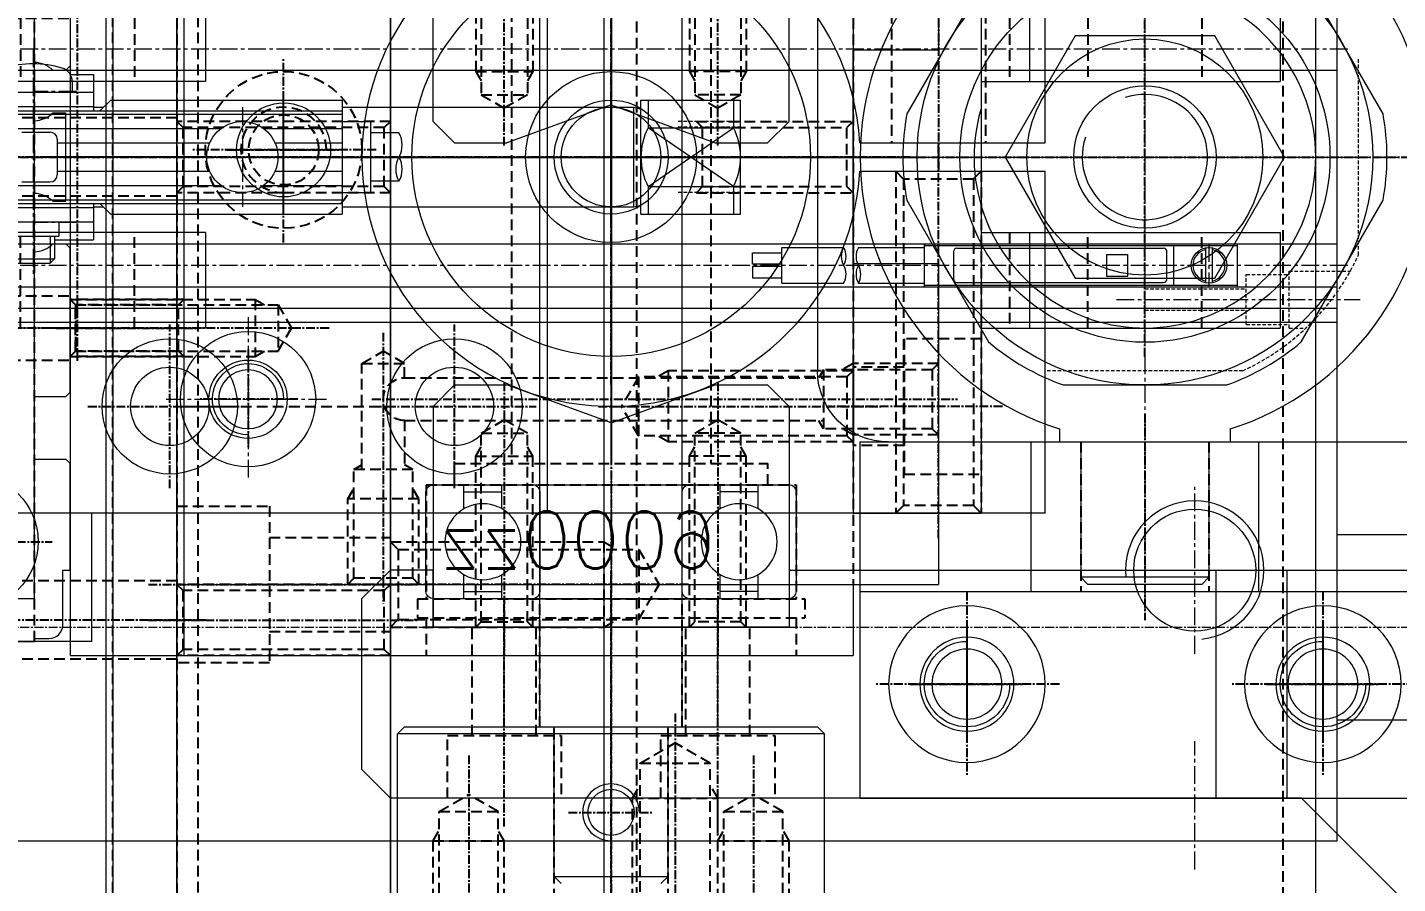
# Model space of a CAD drawing. Header units: millimetres. Extents: x -32759 to 129432, y 390 to 54305.
# Drawn here: x 11886.9 to 11983.1, y 24725.9 to 24786 of the extents above; entities that cross this region are included whole.
import ezdxf

# ---------------------------------------------------------------- set-up
doc = ezdxf.new("R2010")
doc.units = ezdxf.units.MM
doc.linetypes.add('CENTER', pattern=[2, 1.25, -0.25, 0.25, -0.25])
doc.linetypes.add('HIDDEN', pattern=[0.375, 0.25, -0.125])
doc.layers.add('_BODY', color=7, linetype='Continuous', lineweight=13)
doc.layers.add('CL', color=1, linetype='CENTER')
doc.layers.add('HL', color=2, linetype='HIDDEN')
doc.styles.get("Standard").update_dxf_attribs({"font": 'arial.ttf'})
doc.styles.add('한글', font='romans.shx', dxfattribs={"height": 4, "bigfont": 'whgtxt.shx'})
doc.dimstyles.new('AM_ISO$0', dxfattribs={"dimtxt": 3.5, "dimasz": 3.5, "dimexe": 1, "dimexo": 1, "dimgap": 1.5, "dimtad": 1, "dimdsep": 46, "dimtxsty": 'Standard', "dimcen": 0, "dimclrd": 256, "dimclre": 256, "dimclrt": 2, "dimadec": 0, "dimazin": 2, "dimtp": 0.1, "dimtm": 0.1, "dimtfac": 0.71, "dimtdec": 3, "dimtmove": 0, "dimatfit": 3, "dimfxl": 1, "dimlwd": -1, "dimlwe": -1, "dimarcsym": 1})

# ---------------------------------------------------------------- blocks, each defined once
blk = doc.blocks.new('473232')
at = {"ltscale": 0.5}
for p, q in [((206922.869, 18218.89), (206542.869, 18218.89)), ((206542.869, 18168.89), (206922.869, 18168.89))]:
    blk.add_line(p, q, dxfattribs=at)
at = {"layer": 'HL', "ltscale": 3}
for p, q in [((206542.869, 18216.59), (206922.869, 18216.59)), ((206542.869, 18171.19), (206922.869, 18171.19))]:
    blk.add_line(p, q, dxfattribs=at)
blk = doc.blocks.new('564wt')
at = {"layer": 'HL', "ltscale": 3}
for p, q in [((202139.172, 17166.356), (202499.172, 17166.356)), ((202139.172, 17160.356), (202499.172, 17160.356))]:
    blk.add_line(p, q, dxfattribs=at)
blk = doc.blocks.new('65UWRT56')
at = {"ltscale": 0.5}
blk.add_line((202499.172, 17587.608), (202139.172, 17587.608), dxfattribs=at)
blk = doc.blocks.new('7ETE54')
at = {"xscale": -1, "rotation": 180}
blk.add_blockref('564wt', (0, 35287.123), dxfattribs=at)
blk.add_blockref('65UWRT56', (0, 539.159))
blk = doc.blocks.new('56E4T3')
for name, p in [('7ETE54', (-3549.445, 1516.421)), ('473232', (-7923.142, 1389.797))]:
    blk.add_blockref(name, p)
blk = doc.blocks.new('y8itwt')
at = {"color": 1, "ltscale": 0.5}
blk.add_circle((240471.292, 30586.833), 14, dxfattribs=at)
at = {"layer": 'CL', "ltscale": 0.5}
for p, q in [((240471.292, 30602.809), (240471.292, 30570.858)), ((240455.317, 30586.833), (240487.268, 30586.833))]:
    blk.add_line(p, q, dxfattribs=at)
blk = doc.blocks.new('67iwrw')
at = {"color": 1, "ltscale": 0.5}
blk.add_circle((240418.069, 30534.504), 3.5, dxfattribs=at)
at = {"layer": 'CL', "ltscale": 0.5}
for p, q in [((240418.069, 30539.007), (240418.069, 30530.002)), ((240413.566, 30534.504), (240422.572, 30534.504))]:
    blk.add_line(p, q, dxfattribs=at)
blk = doc.blocks.new('e4ter')
at = {"layer": 'CL', "ltscale": 0.5}
blk.add_line((231586.488, 52130.682), (231602.488, 52130.682), dxfattribs=at)
at = {"layer": 'HL', "ltscale": 3}
for p, q in [((231588.488, 52134.682), (231592.888, 52134.682)), ((231592.888, 52134.682), (231592.888, 52126.682)), ((231592.888, 52132.932), (231600.488, 52132.932)), ((231592.888, 52128.432), (231600.488, 52128.432)), ((231592.888, 52126.682), (231588.488, 52126.682))]:
    blk.add_line(p, q, dxfattribs=at)
blk = doc.blocks.new('6e54')
at = {"ltscale": 0.5}
for p, q in [((235176.909, 50206.725), (235178.909, 50208.725)), ((235178.909, 50208.725), (235190.909, 50208.725)), ((235190.909, 50208.725), (235192.909, 50206.725)), ((235176.909, 50142.725), (235176.909, 50206.725)), ((235192.909, 50203.725), (235192.909, 50206.725)), ((235188.909, 50178.725), (235188.909, 50203.725)), ((235188.909, 50203.725), (235192.909, 50203.725)), ((235192.909, 50178.725), (235188.909, 50178.725)), ((235192.909, 50178.725), (235192.909, 50124.725)), ((235176.909, 50148.725), (235192.909, 50148.725)), ((235176.909, 50143.725), (235192.909, 50143.725)), ((235162.909, 50128.725), (235176.909, 50142.725))]:
    blk.add_line(p, q, dxfattribs=at)
for p in [(3588.421, -1931.956), (3588.421, -1946.956)]:
    blk.add_blockref('e4ter', p)
blk = doc.blocks.new('rtert')
at = {"layer": 'CL', "ltscale": 0.5}
blk.add_line((308634.073, 27466.306), (308614.873, 27466.306), dxfattribs=at)
at = {"layer": 'HL', "ltscale": 3}
for p, q in [((308616.873, 27468.306), (308617.252, 27467.927)), ((308616.873, 27468.306), (308628.873, 27468.306)), ((308617.252, 27467.927), (308617.252, 27464.685)), ((308617.252, 27467.927), (308630.494, 27467.927)), ((308628.873, 27468.306), (308628.873, 27464.306)), ((308628.873, 27468.306), (308629.529, 27467.927)), ((308630.494, 27467.927), (308630.494, 27464.685)), ((308630.494, 27467.927), (308631.43, 27466.306)), ((308630.494, 27464.685), (308631.43, 27466.306)), ((308616.873, 27464.306), (308617.252, 27464.685)), ((308616.873, 27464.306), (308628.873, 27464.306)), ((308617.252, 27464.685), (308630.494, 27464.685)), ((308628.873, 27464.306), (308629.529, 27464.685))]:
    blk.add_line(p, q, dxfattribs=at)
blk = doc.blocks.new('56eyeryry')
at = {"ltscale": 0.5}
for p, q in [((235056.74, 50704.631), (235056.74, 50679.631)), ((235072.24, 50704.631), (235056.74, 50704.631)), ((235073.74, 50703.131), (235072.24, 50704.631)), ((235073.74, 50703.131), (235073.74, 50699.448)), ((235071.077, 50692.131), (235073.74, 50699.448)), ((235071.077, 50692.131), (235073.74, 50684.814)), ((235073.74, 50684.814), (235073.74, 50681.131)), ((235072.24, 50679.631), (235073.74, 50681.131)), ((235072.24, 50679.631), (235056.74, 50679.631))]:
    blk.add_line(p, q, dxfattribs=at)
blk.add_blockref('rtert', (-73560.133, 23233.325))
at = {"xscale": -1, "rotation": 180}
blk.add_blockref('rtert', (-73560.133, 78150.937), dxfattribs=at)
blk = doc.blocks.new('67irtey')
for name, p in [('6e54', (-3304.657, 2726.093)), ('y8itwt', (-8554.04, 22330.486)), ('56eyeryry', (-3172.488, 2225.188)), ('67iwrw', (-8500.817, 22382.814))]:
    blk.add_blockref(name, p)
at = {"xscale": -1}
blk.add_blockref('56eyeryry', (466991.992, 2225.188), dxfattribs=at)
blk = doc.blocks.new('68w3rwt')
at = {"color": 1}
blk.add_blockref('67irtey', (-16161.778, 1883.768), dxfattribs=at)
blk = doc.blocks.new('*D661')
at = {"linetype": 'ByBlock', "ltscale": 0.5, "transparency": 16777216}
for p, q in [((208748.427, 29761.861), (208748.427, 29762.943)), ((208843.427, 29761.861), (208843.427, 29762.943)), ((208751.927, 29761.943), (208839.927, 29761.943))]:
    blk.add_line(p, q, dxfattribs=at)
at = {"ltscale": 0.5, "transparency": 16777216}
for points in [[(208751.927, 29762.527), (208751.927, 29761.36), (208748.427, 29761.943)], [(208839.927, 29762.527), (208839.927, 29761.36), (208843.427, 29761.943)]]:
    blk.add_solid(points, dxfattribs=at)
at = {"layer": 'Defpoints', "color": 0, "ltscale": 0.5, "transparency": 16777216}
for p in [(208843.427, 29761.943), (208748.427, 29760.861), (208843.427, 29760.861)]:
    blk.add_point(p, dxfattribs=at)
at = {"color": 2, "ltscale": 0.5, "transparency": 16777216, "insert": (208795.927, 29765.193), "char_height": 3.5, "attachment_point": 5, "bg_fill": 3, "box_fill_scale": 1.1, "bg_fill_color": 256, "bg_fill_true_color": 13158600, "bg_fill_transparency": 6077}
blk.add_mtext('95', dxfattribs=at)
blk = doc.blocks.new('tywerert')
for p, q in [((237916.167, 36653.444), (237916.167, 36749.444)), ((237778.667, 36707.544), (237916.167, 36707.544)), ((237778.667, 36695.344), (237916.167, 36695.344)), ((237877.167, 36692.594), (237877.167, 36695.094)), ((237778.667, 36692.344), (237916.167, 36692.344)), ((237778.667, 36690.844), (237916.167, 36690.844)), ((237778.667, 36689.844), (237916.167, 36689.844)), ((237778.667, 36653.444), (237916.167, 36653.444))]:
    blk.add_line(p, q)
at = {"color": 2, "linetype": 'CENTER'}
for p, q in [((237777.667, 36709.044), (237917.167, 36709.044)), ((237761.667, 36701.444), (237917.167, 36701.444)), ((237907.167, 36695.344), (237907.167, 36692.344)), ((237777.667, 36693.844), (237917.167, 36693.844)), ((237839.667, 36690.194), (237839.667, 36678.694)), ((237833.917, 36684.444), (237845.417, 36684.444)), ((237906.167, 36666.583), (237906.167, 36678.306)), ((237900.305, 36672.444), (237912.028, 36672.444)), ((237906.167, 36651.444), (237906.167, 36660.444))]:
    blk.add_line(p, q, dxfattribs=at)
at = {"linetype": 'Continuous'}
for p, q in [((237887.167, 36695.344), (237887.167, 36692.344)), ((237909.167, 36692.344), (237909.167, 36695.344)), ((237875.098, 36694.724), (237877.167, 36694.724)), ((237875.098, 36693.924), (237875.098, 36694.724)), ((237877.167, 36695.094), (237881.505, 36695.094)), ((237882.544, 36695.094), (237887.167, 36695.094)), ((237887.167, 36695.244), (237909.167, 36695.244)), ((237889.217, 36694.794), (237889.217, 36692.894)), ((237889.467, 36695.044), (237903.967, 36695.044)), ((237899.967, 36694.594), (237901.467, 36694.594)), ((237899.967, 36694.594), (237899.967, 36693.094)), ((237901.467, 36693.094), (237901.467, 36694.594)), ((237904.217, 36692.894), (237904.217, 36694.794)), ((237904.667, 36695.244), (237904.667, 36692.444)), ((237906.917, 36695.069), (237906.917, 36692.62)), ((237907.417, 36692.62), (237907.417, 36695.069)), ((237877.167, 36693.924), (237875.098, 36693.924)), ((237877.167, 36693.764), (237875.098, 36693.764)), ((237875.098, 36693.764), (237875.098, 36692.964)), ((237875.098, 36692.964), (237877.167, 36692.964)), ((237877.167, 36692.594), (237881.505, 36692.594)), ((237882.544, 36692.594), (237887.167, 36692.594)), ((237887.167, 36692.444), (237909.167, 36692.444)), ((237889.467, 36692.644), (237903.967, 36692.644)), ((237899.967, 36693.094), (237901.467, 36693.094))]:
    blk.add_line(p, q, dxfattribs=at)
at = {"ltscale": 0.5}
for p, q in [((237916.167, 36674.944), (237962.667, 36674.944)), ((237916.167, 36661.944), (237962.667, 36661.944))]:
    blk.add_line(p, q, dxfattribs=at)
at = {"color": 2, "linetype": 'CENTER', "ltscale": 0.5}
blk.add_line((237761.667, 36668.444), (237963.667, 36668.444), dxfattribs=at)
for centre, radius in [((237907.167, 36693.844), 1.25), ((237839.667, 36684.444), 4.75), ((237839.667, 36684.444), 2.75), ((237906.167, 36672.444), 4.283)]:
    blk.add_circle(centre, radius)
at = {"color": 2}
for centre, radius, start, end in [((237882.588, 36694.469), 1.25, 150, 210), ((237880.423, 36694.469), 1.25, 330, 30), ((237883.626, 36694.469), 1.25, 150, 210), ((237880.423, 36693.219), 1.25, 330, 30), ((237883.626, 36693.219), 1.25, 150, 210), ((237881.461, 36693.219), 1.25, 330, 30), ((237906.167, 36672.444), 4.861, 275.973, 185.973)]:
    blk.add_arc(centre, radius, start, end, dxfattribs=at)
at = {"linetype": 'Continuous'}
for centre, start, end in [((237889.467, 36694.794), 90, 180), ((237903.967, 36694.794), 0, 90), ((237889.467, 36692.894), 180, 270), ((237903.967, 36692.894), 270, 0)]:
    blk.add_arc(centre, 0.25, start, end, dxfattribs=at)
for start, end in [(102.83964, 257.16036), (282.83959, 77.16041)]:
    blk.add_arc((237907.167, 36693.844), 1.125, start, end)
blk = doc.blocks.new('fgture')
at = {"color": 2, "linetype": 'CENTER'}
for p, q in [((240849.032, 36516.43), (240849.032, 36532.43)), ((240834.332, 36520.48), (240834.332, 36527.48))]:
    blk.add_line(p, q, dxfattribs=at)
for p, q in [((240847.832, 36531.43), (240847.532, 36531.13)), ((240850.532, 36531.13), (240847.532, 36531.13)), ((240850.232, 36531.43), (240847.832, 36531.43)), ((240844.782, 36527.23), (240844.782, 36529.78)), ((240847.532, 36529.78), (240844.782, 36529.78)), ((240850.832, 36529.53), (240847.232, 36529.53)), ((240806.332, 36527.98), (240799.332, 36527.98)), ((240799.332, 36527.98), (240799.332, 36519.98)), ((240799.832, 36526.042), (240799.832, 36527.98)), ((240805.832, 36526.042), (240805.832, 36527.98)), ((240806.332, 36527.98), (240806.332, 36519.98)), ((240843.582, 36527.98), (240827.332, 36527.98)), ((240827.332, 36519.98), (240827.332, 36527.98)), ((240843.582, 36527.98), (240844.332, 36527.23)), ((240853.282, 36528.53), (240844.782, 36528.53)), ((240806.832, 36527.48), (240806.332, 36527.346)), ((240806.832, 36527.48), (240806.832, 36520.48)), ((240853.332, 36527.23), (240827.332, 36527.23)), ((240853.332, 36526.98), (240827.332, 36526.98)), ((240844.782, 36527.48), (240844.082, 36527.48)), ((240853.282, 36527.53), (240844.782, 36527.53)), ((240805.832, 36526.042), (240799.832, 36526.042)), ((240832.832, 36525.98), (240827.332, 36525.98)), ((240853.332, 36525.98), (240835.832, 36525.98)), ((240832.041, 36524.98), (240827.332, 36524.98)), ((240847.332, 36524.98), (240836.623, 36524.98)), ((240847.332, 36522.73), (240847.332, 36525.23)), ((240849.832, 36525.73), (240847.832, 36525.73)), ((240832.041, 36522.98), (240827.332, 36522.98)), ((240847.332, 36522.98), (240836.623, 36522.98)), ((240849.832, 36522.23), (240847.832, 36522.23)), ((240805.832, 36521.919), (240799.832, 36521.919)), ((240799.832, 36519.98), (240799.832, 36521.919)), ((240805.832, 36519.98), (240805.832, 36521.919)), ((240832.832, 36521.98), (240827.332, 36521.98)), ((240853.332, 36521.98), (240835.832, 36521.98)), ((240806.832, 36520.48), (240806.332, 36520.614)), ((240853.332, 36520.98), (240827.332, 36520.98)), ((240853.332, 36520.73), (240827.332, 36520.73)), ((240844.332, 36520.73), (240843.582, 36519.98)), ((240844.782, 36520.48), (240844.082, 36520.48)), ((240844.782, 36518.18), (240844.782, 36520.73)), ((240853.282, 36520.43), (240844.782, 36520.43)), ((240806.332, 36519.98), (240799.332, 36519.98)), ((240843.582, 36519.98), (240827.332, 36519.98)), ((240853.282, 36519.43), (240844.782, 36519.43)), ((240846.282, 36518.691), (240846.282, 36519.43)), ((240846.422, 36518.18), (240844.782, 36518.18))]:
    blk.add_line(p, q)
at = {"linetype": 'Continuous'}
for p, q in [((240847.532, 36529.53), (240847.532, 36531.13)), ((240847.232, 36528.53), (240847.232, 36529.53)), ((240827.332, 36526.48), (240825.332, 36526.48)), ((240825.332, 36521.48), (240825.332, 36526.48)), ((240823.332, 36525.68), (240825.332, 36525.68)), ((240823.332, 36522.28), (240825.332, 36522.28)), ((240827.332, 36521.48), (240825.332, 36521.48))]:
    blk.add_line(p, q, dxfattribs=at)
at = {"color": 2, "linetype": 'Continuous'}
blk.add_line((240847.832, 36529.53), (240847.832, 36531.43), dxfattribs=at)
at = {"ltscale": 0.5}
for p, q in [((240827.332, 36527.48), (240806.832, 36527.48)), ((240827.332, 36520.48), (240806.832, 36520.48))]:
    blk.add_line(p, q, dxfattribs=at)
at = {"color": 3, "linetype": 'HIDDEN'}
for p, q in [((240799.332, 36526.48), (240803.803, 36526.48)), ((240799.332, 36526.08), (240803.803, 36526.08)), ((240799.332, 36521.88), (240803.803, 36521.88)), ((240799.332, 36521.48), (240803.803, 36521.48))]:
    blk.add_line(p, q, dxfattribs=at)
at = {"color": 1}
for p, q in [((240805.832, 36526.042), (240799.832, 36521.919)), ((240799.832, 36526.042), (240805.832, 36521.919))]:
    blk.add_line(p, q, dxfattribs=at)
at = {"color": 2, "linetype": 'CENTER', "ltscale": 0.5}
blk.add_line((240902.332, 36523.98), (240798.332, 36523.98), dxfattribs=at)
blk.add_circle((240834.332, 36523.98), 2.5)
for centre, radius, start, end in [((240803.832, 36523.98), 4.5, 152.73396, 207.26604), ((240801.832, 36523.98), 4.5, 332.73396, 27.26604), ((240847.832, 36525.23), 0.5, 90, 180), ((240847.832, 36522.73), 0.5, 180, 270), ((240847.282, 36518.691), 1, 180, 253.04224), ((240849.032, 36524.43), 7, 253.04224, 286.95776)]:
    blk.add_arc(centre, radius, start, end)
at = {"color": 2}
for centre, start, end in [((240824.804, 36524.83), 150, 210), ((240821.86, 36524.83), 330, 30), ((240824.804, 36523.13), 150, 210)]:
    blk.add_arc(centre, 1.7, start, end, dxfattribs=at)
blk = doc.blocks.new('yioil')
blk.add_blockref('fgture', (-19273.798, -1434.611))
blk = doc.blocks.new('y8iil')
at = {"rotation": 180}
blk.add_blockref('tywerert', (459401.801, 72152.777), dxfattribs=at)
blk.add_blockref('yioil', (2, 361.963))
blk = doc.blocks.new('tiuerstwt')
at = {"ltscale": 0.5}
blk.add_circle((234826.104, 32508.07), 2.067, dxfattribs=at)
at = {"color": 1, "ltscale": 0.5}
blk.add_arc((234826.104, 32508.07), 2.5, 270, 180, dxfattribs=at)
at = {"layer": 'CL', "ltscale": 0.5}
for p, q in [((234826.104, 32511.57), (234826.104, 32504.57)), ((234822.604, 32508.07), (234829.604, 32508.07))]:
    blk.add_line(p, q, dxfattribs=at)
blk = doc.blocks.new('5tueryr')
at = {"layer": 'CL', "ltscale": 0.5}
blk.add_line((233769.991, 31422.771), (233788.991, 31422.771), dxfattribs=at)
at = {"layer": 'HL', "ltscale": 3}
for p, q in [((233771.991, 31425.521), (233786.991, 31425.521)), ((233771.991, 31420.021), (233786.991, 31420.021))]:
    blk.add_line(p, q, dxfattribs=at)
blk = doc.blocks.new('ytuwer5')
at = {"layer": 'CL', "ltscale": 0.5}
blk.add_line((233585.412, 30999.062), (233419.412, 30999.062), dxfattribs=at)
at = {"layer": 'HL', "ltscale": 3}
blk.add_line((233527.412, 31051.562), (233527.412, 30946.562), dxfattribs=at)
for name, p in [('5tueryr', (-244.58, -423.709)), ('tiuerstwt', (-1303.693, -1526.007))]:
    blk.add_blockref(name, p)
at = {"xscale": -1, "rotation": 180}
blk.add_blockref('5tueryr', (-244.58, 62389.333), dxfattribs=at)
blk = doc.blocks.new('y8yryr')
at = {"ltscale": 0.5}
blk.add_circle((221014.063, 19953.484), 2.459, dxfattribs=at)
at = {"color": 1, "ltscale": 0.5}
blk.add_arc((221014.063, 19953.484), 3, 270, 180, dxfattribs=at)
at = {"layer": 'CL', "ltscale": 0.5}
for p, q in [((221014.063, 19957.484), (221014.063, 19949.484)), ((221010.063, 19953.484), (221018.063, 19953.484))]:
    blk.add_line(p, q, dxfattribs=at)
blk = doc.blocks.new('9orerewr')
at = {"layer": 'CL', "ltscale": 0.5}
blk.add_line((234343.853, 30892.256), (234320.411, 30892.256), dxfattribs=at)
at = {"layer": 'HL', "ltscale": 3}
for p, q in [((234322.909, 30895.256), (234323.45, 30894.714)), ((234322.909, 30895.256), (234337.909, 30895.256)), ((234323.45, 30894.714), (234323.45, 30889.797)), ((234323.45, 30894.714), (234340.367, 30894.714)), ((234337.909, 30895.256), (234337.909, 30889.256)), ((234337.909, 30895.256), (234338.846, 30894.714)), ((234340.367, 30894.714), (234340.367, 30889.797)), ((234340.367, 30894.714), (234341.787, 30892.256)), ((234340.367, 30889.797), (234341.787, 30892.256)), ((234322.909, 30889.256), (234323.45, 30889.797)), ((234323.45, 30889.797), (234340.367, 30889.797)), ((234337.909, 30889.256), (234338.846, 30889.797)), ((234322.909, 30889.256), (234337.909, 30889.256))]:
    blk.add_line(p, q, dxfattribs=at)
blk = doc.blocks.new('RTYWRQ')
at = {"ltscale": 0.5}
for p, q in [((232745.33, 30570.904), (232865.33, 30570.904)), ((232790.33, 30540.904), (232820.33, 30540.904)), ((232825.33, 30535.904), (232825.33, 30495.904))]:
    blk.add_line(p, q, dxfattribs=at)
blk.add_arc((232820.33, 30535.904, 0), 5, 0, 90, dxfattribs=at)
at = {"layer": 'CL', "ltscale": 0.5}
blk.add_line((232805.33, 30573.904), (232805.33, 30477.904), dxfattribs=at)
at = {"xscale": -1, "rotation": 90}
blk.add_blockref('9orerewr', (263727.585, 264893.813), dxfattribs=at)
at = {"xscale": -1}
blk.add_blockref('9orerewr', (467188.238, -341.351), dxfattribs=at)
for p in [(11828.266, 10576.92), (11828.266, 10551.92)]:
    blk.add_blockref('y8yryr', p)
blk = doc.blocks.new('78WR6')
at = {"layer": 'CL', "ltscale": 0.5}
blk.add_line((234760.997, 32472.098), (234741.997, 32472.098), dxfattribs=at)
at = {"layer": 'HL', "ltscale": 3}
for p, q in [((234752.497, 32466.598), (234752.497, 32477.598)), ((234752.497, 32477.598), (234758.997, 32477.598)), ((234752.497, 32475.398), (234743.997, 32475.398)), ((234752.497, 32468.798), (234743.997, 32468.798)), ((234758.997, 32466.598), (234752.497, 32466.598))]:
    blk.add_line(p, q, dxfattribs=at)
blk = doc.blocks.new('i8etewt')
at = {"layer": 'CL', "ltscale": 0.5}
for p, q in [((233138.366, 30670.897), (233138.366, 30662.897)), ((233134.366, 30666.897), (233142.366, 30666.897))]:
    blk.add_line(p, q, dxfattribs=at)
at = {"layer": 'HL', "ltscale": 3}
blk.add_circle((233138.366, 30666.897), 2.459, dxfattribs=at)
blk.add_arc((233138.366, 30666.897), 3, 270, 180, dxfattribs=at)
blk = doc.blocks.new('iusgqw')
at = {"layer": 'CL', "ltscale": 0.5}
blk.add_line((234848.104, 32508.07), (234829.104, 32508.07), dxfattribs=at)
at = {"layer": 'HL', "ltscale": 3}
for p, q in [((234831.104, 32510.57), (234831.537, 32510.137)), ((234831.104, 32510.57), (234846.104, 32510.57)), ((234845.671, 32510.137), (234846.104, 32510.57)), ((234831.537, 32510.137), (234831.537, 32506.003)), ((234831.537, 32510.137), (234845.671, 32510.137)), ((234845.671, 32510.137), (234845.671, 32506.003)), ((234831.104, 32505.57), (234831.537, 32506.003)), ((234831.104, 32505.57), (234846.104, 32505.57)), ((234831.537, 32506.003), (234845.671, 32506.003)), ((234845.671, 32506.003), (234846.104, 32505.57))]:
    blk.add_line(p, q, dxfattribs=at)
blk = doc.blocks.new('678WRWRW')
at = {"layer": 'CL', "ltscale": 0.5}
blk.add_line((233401.992, 29460.89), (233382.992, 29460.89), dxfattribs=at)
at = {"layer": 'HL', "ltscale": 3}
for p, q in [((233399.992, 29478.39), (233384.992, 29478.39)), ((233399.992, 29443.39), (233384.992, 29443.39))]:
    blk.add_line(p, q, dxfattribs=at)
blk = doc.blocks.new('6854QRR')
at = {"ltscale": 0.5}
for p, q in [((232730.33, 30315.875), (233080.33, 30315.875)), ((232730.33, 30300.875), (233080.33, 30300.875))]:
    blk.add_line(p, q, dxfattribs=at)
at = {"rotation": 90}
for name, p in [('78WR6', (265447.428, -204443.122)), ('iusgqw', (265480.899, -204530.23)), ('iusgqw', (265513.399, -204530.23))]:
    blk.add_blockref(name, p, dxfattribs=at)
at = {"xscale": -1, "rotation": 270}
blk.add_blockref('678WRWRW', (203544.44, -203084.118), dxfattribs=at)
blk.add_blockref('i8etewt', (-132.536, -358.523))
blk = doc.blocks.new('uigrwww')
at = {"layer": 'CL', "ltscale": 0.5}
blk.add_line((202447.726, 32410.022), (202427.726, 32410.022), dxfattribs=at)
at = {"layer": 'HL', "ltscale": 3}
for p, q in [((202429.726, 32412.522), (202430.159, 32412.089)), ((202429.726, 32412.522), (202441.726, 32412.522)), ((202441.726, 32412.522), (202441.726, 32407.522)), ((202441.726, 32412.522), (202442.476, 32412.089)), ((202430.159, 32412.089), (202430.159, 32407.955)), ((202430.159, 32412.089), (202443.793, 32412.089)), ((202443.793, 32412.089), (202443.793, 32407.955)), ((202443.793, 32412.089), (202444.987, 32410.022)), ((202443.793, 32407.955), (202444.987, 32410.022)), ((202429.726, 32407.522), (202430.159, 32407.955)), ((202429.726, 32407.522), (202441.726, 32407.522)), ((202430.159, 32407.955), (202443.793, 32407.955)), ((202441.726, 32407.522), (202442.476, 32407.955))]:
    blk.add_line(p, q, dxfattribs=at)
blk = doc.blocks.new('69RYEY')
at = {"layer": 'CL', "ltscale": 0.5}
blk.add_line((233175.964, 32426.169), (233199.964, 32426.169), dxfattribs=at)
at = {"layer": 'HL', "ltscale": 3}
for p, q in [((233177.964, 32430.169), (233197.964, 32430.169)), ((233177.964, 32422.169), (233197.964, 32422.169))]:
    blk.add_line(p, q, dxfattribs=at)
blk = doc.blocks.new('67IRYE')
at = {"ltscale": 0.5}
blk.add_circle((234803.908, 32498.701), 1.621, dxfattribs=at)
at = {"color": 1, "ltscale": 0.5}
blk.add_arc((234803.908, 32498.701), 2, 270, 180, dxfattribs=at)
at = {"layer": 'CL', "ltscale": 0.5}
for p, q in [((234803.908, 32501.701), (234803.908, 32495.701)), ((234800.908, 32498.701), (234806.908, 32498.701))]:
    blk.add_line(p, q, dxfattribs=at)
blk = doc.blocks.new('8WRWRT')
at = {"ltscale": 0.5}
for p, q in [((233177.964, 32440.669), (233178.464, 32441.169)), ((233178.464, 32441.169), (233197.464, 32441.169)), ((233178.464, 32441.169), (233178.464, 32411.169)), ((233197.464, 32441.169), (233197.964, 32440.669)), ((233197.464, 32411.169), (233197.464, 32441.169)), ((233177.964, 32440.669), (233177.964, 32411.669)), ((233197.964, 32440.669), (233197.964, 32411.669)), ((233177.964, 32411.669), (233178.464, 32411.169)), ((233197.464, 32411.169), (233197.964, 32411.669)), ((233178.464, 32411.169), (233197.464, 32411.169))]:
    blk.add_line(p, q, dxfattribs=at)
for name, p in [('uigrwww', (30748.238, 26.147)), ('69RYEY', (0, 0)), ('67IRYE', (-1611.944, -72.532)), ('uigrwww', (30748.238, 6.147))]:
    blk.add_blockref(name, p)
blk = doc.blocks.new('763QR')
at = {"ltscale": 0.5}
blk.add_circle((234260.703, 29612.139), 3.3, dxfattribs=at)
at = {"layer": 'CL', "ltscale": 0.5}
for p, q in [((234260.703, 29605.639), (234260.703, 29618.639)), ((234254.203, 29612.139), (234267.203, 29612.139))]:
    blk.add_line(p, q, dxfattribs=at)
at = {"layer": 'HL', "ltscale": 3}
blk.add_circle((234260.703, 29612.139), 5.5, dxfattribs=at)
blk = doc.blocks.new('678W4TRW3R3')
at = {"ltscale": 0.5}
for p, q in [((233085.33, 29093.535), (232725.33, 29093.535)), ((233085.33, 29088.535), (232725.33, 29088.535))]:
    blk.add_line(p, q, dxfattribs=at)
blk.add_blockref('763QR', (-1254.873, -531.104))
blk = doc.blocks.new('57EQ32')
at = {"xscale": -1, "rotation": 270.0000004202167}
blk.add_blockref('ytuwer5', (200078.187, -202871.993), dxfattribs=at)
for name, p in [('678W4TRW3R3', (-1928.082, 1566.884)), ('6854QRR', (-1928.082, 339.544)), ('8WRWRT', (-2160.716, -1801.25))]:
    blk.add_blockref(name, p)
at = {"xscale": -1}
blk.add_blockref('RTYWRQ', (463882.577, 69.515), dxfattribs=at)
blk = doc.blocks.new('tyufhfd')
at = {"ltscale": 0.5}
for radius in [4.75, 2.75]:
    blk.add_circle((298560.406, 21772.916), radius, dxfattribs=at)
at = {"layer": 'CL', "ltscale": 0.5}
for p, q in [((298560.406, 21778.666), (298560.406, 21767.166)), ((298566.156, 21772.916), (298554.656, 21772.916))]:
    blk.add_line(p, q, dxfattribs=at)
blk = doc.blocks.new('TYUWWQW')
at = {"layer": 'CL', "ltscale": 0.5}
blk.add_line((252694.636, 38136.126), (252694.636, 38108.364), dxfattribs=at)
at = {"layer": 'HL', "ltscale": 3}
for p, q in [((252692.177, 38133.823), (252691.636, 38134.364)), ((252691.636, 38110.364), (252691.636, 38134.364)), ((252697.095, 38133.823), (252697.636, 38134.364)), ((252697.636, 38110.364), (252697.636, 38134.364)), ((252692.177, 38133.823), (252697.095, 38133.823)), ((252692.177, 38110.906), (252692.177, 38133.823)), ((252697.095, 38110.906), (252697.095, 38133.823)), ((252691.636, 38110.364), (252692.177, 38110.906)), ((252692.177, 38110.906), (252697.095, 38110.906)), ((252697.636, 38110.364), (252697.095, 38110.906))]:
    blk.add_line(p, q, dxfattribs=at)
blk = doc.blocks.new('T7TTU')
at = {"layer": 'CL', "ltscale": 0.5}
blk.add_line((252694.636, 38082.643), (252694.636, 38110.364), dxfattribs=at)
at = {"layer": 'HL', "ltscale": 3}
for p, q in [((252691.336, 38091.364), (252691.336, 38108.364)), ((252697.936, 38091.364), (252697.936, 38108.364)), ((252689.136, 38084.364), (252689.136, 38091.364)), ((252689.136, 38091.364), (252700.136, 38091.364)), ((252700.136, 38091.364), (252700.136, 38084.364))]:
    blk.add_line(p, q, dxfattribs=at)
blk = doc.blocks.new('4542455')
at = {"ltscale": 0.5}
for p, q in [((252757.136, 38134.364), (252757.136, 38143.364)), ((252757.136, 38143.364), (252790.136, 38143.364)), ((252690.136, 38134.364), (252690.136, 38110.364)), ((252690.136, 38134.364), (252757.136, 38134.364)), ((252703.165, 38110.364), (252690.136, 38110.364)), ((252690.136, 38108.364), (252690.136, 38084.364)), ((252703.165, 38108.364), (252690.136, 38108.364))]:
    blk.add_line(p, q, dxfattribs=at)
blk.add_arc((252720.636, 38109.364), 17.5, 183.27583, 176.72417, dxfattribs=at)
at = {"layer": 'CL', "ltscale": 0.5}
for p, q in [((252720.636, 38087.747), (252720.636, 38130.982)), ((252742.254, 38109.364), (252699.019, 38109.364))]:
    blk.add_line(p, q, dxfattribs=at)
at = {"layer": 'HL', "ltscale": 3}
blk.add_line((252761.136, 38143.364), (252761.136, 38075.364), dxfattribs=at)
for name, p in [('tyufhfd', (-45794.77, 16363.449)), ('TYUWWQW', (3, 0)), ('T7TTU', (3, 0))]:
    blk.add_blockref(name, p)
blk = doc.blocks.new('6uwrwrw')
at = {"layer": 'CL', "ltscale": 0.5}
blk.add_line((251069.26, 49247.254), (251103.26, 49247.254), dxfattribs=at)
at = {"layer": 'HL', "ltscale": 3}
for p, q in [((251071.26, 49251.254), (251075.66, 49251.254)), ((251075.66, 49251.254), (251075.66, 49243.254)), ((251075.66, 49249.504), (251101.26, 49249.504)), ((251075.66, 49245.004), (251101.26, 49245.004)), ((251075.66, 49243.254), (251071.26, 49243.254))]:
    blk.add_line(p, q, dxfattribs=at)
blk = doc.blocks.new('yuoe5e')
for p, q in [((248491.312, 50263.952), (248490.312, 50263.952)), ((248496.81, 50264.152), (248491.312, 50264.152)), ((248491.312, 50264.152), (248491.312, 50263.952)), ((248489.312, 50262.952), (248489.312, 50259.152)), ((248491.312, 50261.152), (248491.312, 50199.152)), ((248491.312, 50261.152), (248516.312, 50261.152)), ((248489.312, 50259.152), (248488.812, 50259.152)), ((248488.812, 50259.152), (248488.812, 50251.652)), ((248489.112, 50251.352), (248488.812, 50251.652)), ((248491.312, 50251.352), (248489.112, 50251.352)), ((248488.812, 50246.652), (248489.112, 50246.952)), ((248488.812, 50246.652), (248488.812, 50236.552)), ((248491.312, 50246.952), (248489.112, 50246.952)), ((248489.112, 50236.252), (248488.812, 50236.552)), ((248490.015, 50236.252), (248489.112, 50236.252)), ((248490.015, 50233.252), (248489.112, 50233.252)), ((248489.112, 50233.252), (248489.112, 50227.052)), ((248490.015, 50227.052), (248489.112, 50227.052)), ((248488.812, 50223.752), (248489.112, 50224.052)), ((248488.812, 50213.652), (248488.812, 50223.752)), ((248490.015, 50224.052), (248489.112, 50224.052))]:
    blk.add_line(p, q)
at = {"color": 2, "linetype": 'CENTER'}
for p, q in [((248488.362, 50234.752), (248491.312, 50234.752)), ((248487.812, 50230.152), (248491.312, 50230.152)), ((248487.812, 50230.152), (248519.812, 50230.152)), ((248488.362, 50225.552), (248491.312, 50225.552))]:
    blk.add_line(p, q, dxfattribs=at)
for centre, radius, start, end in [((248490.312, 50262.952), 1, 90, 180), ((248491.412, 50234.752), 2.05, 92.79602, 132.97028), ((248491.412, 50234.752), 2.05, 227.02972, 267.20398), ((248491.412, 50225.552), 2.05, 92.79602, 132.97028), ((248491.412, 50225.552), 2.05, 227.02972, 267.20398)]:
    blk.add_arc(centre, radius, start, end)
at = {"rotation": 180}
for p in [(499590.072, 99489.405), (499590.072, 99465.405)]:
    blk.add_blockref('6uwrwrw', p, dxfattribs=at)
blk = doc.blocks.new('tew4rwe')
at = {"ltscale": 0.5}
for radius in [4.75, 2.75]:
    blk.add_circle((252324.952, 38196.05), radius, dxfattribs=at)
at = {"layer": 'CL', "ltscale": 0.5}
for p, q in [((252324.952, 38201.8), (252324.952, 38190.3)), ((252319.202, 38196.05), (252330.702, 38196.05))]:
    blk.add_line(p, q, dxfattribs=at)
blk = doc.blocks.new('7uete5e')
at = {"ltscale": 0.5}
for p, q in [((252285.256, 37955.964), (252285.256, 37997.964)), ((252335.256, 37997.964), (252285.256, 37997.964)), ((252298.256, 37979.964), (252298.256, 37997.964)), ((252304.956, 37979.964), (252304.956, 37997.964)), ((252315.556, 37979.964), (252315.556, 37997.964)), ((252322.256, 37979.964), (252322.256, 37997.964)), ((252335.256, 37955.964), (252335.256, 37997.964)), ((252304.956, 37979.964), (252298.256, 37979.964)), ((252322.256, 37979.964), (252315.556, 37979.964)), ((252335.256, 37955.964), (252285.256, 37955.964))]:
    blk.add_line(p, q, dxfattribs=at)
at = {"layer": 'CL', "ltscale": 0.5}
blk.add_line((252295.956, 37988.964), (252324.006, 37988.964), dxfattribs=at)
at = {"layer": 'HL', "ltscale": 3}
for p, q in [((252298.256, 37992.964), (252304.956, 37992.964)), ((252322.256, 37992.964), (252315.556, 37992.964)), ((252298.256, 37984.964), (252304.956, 37984.964)), ((252322.256, 37984.964), (252315.556, 37984.964))]:
    blk.add_line(p, q, dxfattribs=at)
for p in [(-32.196, -213.572), (2.804, -213.572), (-32.196, -233.572), (2.804, -233.572)]:
    blk.add_blockref('tew4rwe', p)
blk = doc.blocks.new('8qwe')
at = {"layer": 'CL', "ltscale": 0.5}
blk.add_line((298493.914, 21777.561), (298483.914, 21777.561), dxfattribs=at)
at = {"layer": 'HL', "ltscale": 3}
for p, q in [((298484.914, 21779.561), (298485.293, 21779.182)), ((298484.914, 21779.561), (298492.914, 21779.561)), ((298492.535, 21779.182), (298492.914, 21779.561)), ((298485.293, 21779.182), (298485.293, 21775.94)), ((298485.293, 21779.182), (298492.535, 21779.182)), ((298492.535, 21779.182), (298492.535, 21775.94)), ((298484.914, 21775.561), (298485.293, 21775.94)), ((298485.293, 21775.94), (298492.535, 21775.94)), ((298492.535, 21775.94), (298492.914, 21775.561)), ((298484.914, 21775.561), (298492.914, 21775.561))]:
    blk.add_line(p, q, dxfattribs=at)
blk = doc.blocks.new('osefe')
at = {"layer": 'CL', "ltscale": 0.5}
blk.add_line((298462.875, 21790.752), (298483.075, 21790.752), dxfattribs=at)
at = {"layer": 'HL', "ltscale": 3}
for p, q in [((298466.453, 21792.373), (298465.517, 21790.752)), ((298466.453, 21789.131), (298466.453, 21792.373)), ((298480.696, 21792.373), (298466.453, 21792.373)), ((298468.075, 21792.752), (298467.418, 21792.373)), ((298468.075, 21788.752), (298468.075, 21792.752)), ((298481.075, 21792.752), (298468.075, 21792.752)), ((298481.075, 21792.752), (298480.696, 21792.373)), ((298480.696, 21789.131), (298480.696, 21792.373)), ((298466.453, 21789.131), (298465.517, 21790.752)), ((298480.696, 21789.131), (298466.453, 21789.131)), ((298468.075, 21788.752), (298467.418, 21789.131)), ((298481.075, 21788.752), (298480.696, 21789.131)), ((298481.075, 21788.752), (298468.075, 21788.752))]:
    blk.add_line(p, q, dxfattribs=at)
blk = doc.blocks.new('uitry')
at = {"ltscale": 0.5}
for radius in [6, 4]:
    blk.add_circle((297142.99, 22085.677), radius, dxfattribs=at)
at = {"layer": 'CL', "ltscale": 0.5}
for p, q in [((297142.99, 22093.036), (297142.99, 22078.317)), ((297150.35, 22085.677), (297135.631, 22085.677))]:
    blk.add_line(p, q, dxfattribs=at)
blk = doc.blocks.new('563eee')
at = {"layer": 'CL', "ltscale": 0.5}
blk.add_line((252283.469, 37291.363), (252209.469, 37291.363), dxfattribs=at)
at = {"layer": 'HL', "ltscale": 3}
for p, q in [((252215.469, 37304.963), (252214.119, 37304.963)), ((252214.119, 37304.963), (252214.119, 37277.763)), ((252215.469, 37304.963), (252215.469, 37277.763)), ((252277.469, 37304.963), (252278.819, 37304.963)), ((252277.469, 37304.963), (252277.469, 37277.763)), ((252278.819, 37304.963), (252278.819, 37277.763)), ((252214.119, 37304.363), (252211.469, 37304.363)), ((252223.469, 37304.363), (252215.469, 37304.363)), ((252223.469, 37304.363), (252223.469, 37278.363)), ((252269.469, 37304.363), (252277.469, 37304.363)), ((252269.469, 37304.363), (252269.469, 37278.363)), ((252278.819, 37304.363), (252281.469, 37304.363)), ((252223.469, 37302.363), (252224.969, 37302.363)), ((252224.969, 37302.363), (252224.969, 37280.363)), ((252267.969, 37302.363), (252267.969, 37280.363)), ((252267.969, 37302.363), (252269.469, 37302.363)), ((252267.969, 37298.363), (252224.969, 37298.363)), ((252267.969, 37284.363), (252224.969, 37284.363)), ((252223.469, 37280.363), (252224.969, 37280.363)), ((252267.969, 37280.363), (252269.469, 37280.363)), ((252214.119, 37278.363), (252211.469, 37278.363)), ((252215.469, 37277.763), (252214.119, 37277.763)), ((252223.469, 37278.363), (252215.469, 37278.363)), ((252269.469, 37278.363), (252277.469, 37278.363)), ((252277.469, 37277.763), (252278.819, 37277.763)), ((252278.819, 37278.363), (252281.469, 37278.363))]:
    blk.add_line(p, q, dxfattribs=at)
blk = doc.blocks.new('t7wer')
at = {"color": 1, "ltscale": 0.5}
for p, q in [((298328.697, 21713.146), (298321.697, 21713.146)), ((298321.197, 21712.646), (298321.197, 21687.646)), ((298329.197, 21687.646), (298329.197, 21712.646)), ((298322.888, 21710.479), (298321.197, 21710.479)), ((298321.697, 21710.479), (298321.697, 21707.813)), ((298329.197, 21710.479), (298327.506, 21710.479)), ((298328.697, 21710.479), (298328.697, 21707.813)), ((298322.888, 21707.813), (298321.197, 21707.813)), ((298329.197, 21707.813), (298327.506, 21707.813)), ((298321.697, 21705.146), (298328.697, 21705.146)), ((298320.197, 21700.146), (298330.197, 21700.146)), ((298328.697, 21695.146), (298321.697, 21695.146)), ((298322.888, 21692.479), (298321.197, 21692.479)), ((298321.697, 21689.813), (298321.697, 21692.479)), ((298329.197, 21692.479), (298327.506, 21692.479)), ((298328.697, 21689.813), (298328.697, 21692.479)), ((298322.888, 21689.813), (298321.197, 21689.813)), ((298329.197, 21689.813), (298327.506, 21689.813)), ((298321.697, 21687.146), (298328.697, 21687.146))]:
    blk.add_line(p, q, dxfattribs=at)
for centre in [(298325.197, 21709.146), (298325.197, 21691.146)]:
    blk.add_circle(centre, 2.666, dxfattribs=at)
for centre, start, end in [((298321.697, 21712.646), 90, 180), ((298328.697, 21712.646), 0, 90), ((298321.697, 21705.646), 180, 270), ((298328.697, 21705.646), 270, 0), ((298321.697, 21694.646), 90, 180), ((298328.697, 21694.646), 0, 90), ((298321.697, 21687.646), 180, 270), ((298328.697, 21687.646), 270, 0)]:
    blk.add_arc(centre, 0.5, start, end, dxfattribs=at)
at = {"color": 1, "ltscale": 0.5, "style": '한글'}
blk.add_text('6000zz', height=4, rotation=90, dxfattribs=at).set_placement((298327.072, 21692.672))
blk = doc.blocks.new('ry2eq')
at = {"layer": 'CL', "ltscale": 0.5}
blk.add_line((253041.811, 37692.486), (253041.811, 37672.595), dxfattribs=at)
at = {"layer": 'HL', "ltscale": 3}
for p, q in [((253039.744, 37689.662), (253041.811, 37690.856)), ((253043.878, 37689.662), (253041.811, 37690.856)), ((253039.744, 37689.662), (253043.878, 37689.662)), ((253039.744, 37675.028), (253039.744, 37689.662)), ((253043.878, 37675.028), (253043.878, 37689.662)), ((253039.311, 37687.595), (253039.744, 37688.345)), ((253044.311, 37687.595), (253043.878, 37688.345)), ((253039.311, 37687.595), (253044.311, 37687.595)), ((253039.311, 37674.595), (253039.311, 37687.595)), ((253044.311, 37674.595), (253044.311, 37687.595)), ((253039.311, 37674.595), (253039.744, 37675.028)), ((253039.744, 37675.028), (253043.878, 37675.028)), ((253044.311, 37674.595), (253043.878, 37675.028))]:
    blk.add_line(p, q, dxfattribs=at)
blk = doc.blocks.new('ETE533')
at = {"layer": 'CL', "ltscale": 0.5}
blk.add_line((252824.219, 37722.095), (252810.768, 37722.095), dxfattribs=at)
at = {"layer": 'HL', "ltscale": 3}
for p, q in [((252812.219, 37724.595), (252812.652, 37724.162)), ((252823.219, 37724.595), (252812.219, 37724.595)), ((252822.786, 37724.162), (252823.219, 37724.595)), ((252812.652, 37724.162), (252812.652, 37720.028)), ((252822.786, 37724.162), (252812.652, 37724.162)), ((252822.786, 37724.162), (252822.786, 37720.028)), ((252812.219, 37719.595), (252812.652, 37720.028)), ((252823.219, 37719.595), (252812.219, 37719.595)), ((252822.786, 37720.028), (252812.652, 37720.028)), ((252822.786, 37720.028), (252823.219, 37719.595))]:
    blk.add_line(p, q, dxfattribs=at)
blk = doc.blocks.new('tytyrr')
at = {"layer": 'CL', "ltscale": 0.5}
for p, q in [((234678.227, 32873.033), (234678.227, 32831.885)), ((234682.898, 32872.23), (234663.862, 32872.23))]:
    blk.add_line(p, q, dxfattribs=at)
at = {"layer": 'HL', "ltscale": 3}
for p, q in [((234665.227, 32874.73), (234665.66, 32874.297)), ((234665.227, 32874.73), (234671.227, 32874.73)), ((234665.66, 32870.163), (234665.66, 32874.297)), ((234665.66, 32874.297), (234673.294, 32874.297)), ((234671.227, 32869.73), (234671.227, 32874.73)), ((234671.227, 32874.73), (234671.977, 32874.297)), ((234673.294, 32870.163), (234673.294, 32874.297)), ((234673.294, 32874.297), (234673.621, 32873.73)), ((234673.294, 32873.73), (234680.727, 32873.73)), ((234680.727, 32873.73), (234680.727, 32870.73)), ((234680.727, 32873.73), (234681.593, 32872.23)), ((234680.727, 32870.73), (234681.593, 32872.23)), ((234673.294, 32870.163), (234673.621, 32870.73)), ((234676.727, 32870.73), (234673.294, 32870.73)), ((234676.727, 32870.73), (234676.727, 32841.297)), ((234679.727, 32870.73), (234679.727, 32841.297)), ((234679.727, 32870.73), (234680.727, 32870.73)), ((234665.227, 32869.73), (234665.66, 32870.163)), ((234665.227, 32869.73), (234671.227, 32869.73)), ((234665.66, 32870.163), (234673.294, 32870.163)), ((234671.227, 32869.73), (234671.977, 32870.163)), ((234676.16, 32841.297), (234676.727, 32841.624)), ((234680.294, 32841.297), (234679.727, 32841.624)), ((234680.294, 32841.297), (234676.16, 32841.297)), ((234676.16, 32833.663), (234676.16, 32841.297)), ((234680.294, 32833.663), (234680.294, 32841.297)), ((234675.727, 32839.23), (234676.16, 32839.98)), ((234680.727, 32839.23), (234680.294, 32839.98)), ((234680.727, 32839.23), (234675.727, 32839.23)), ((234675.727, 32833.23), (234675.727, 32839.23)), ((234680.727, 32833.23), (234680.727, 32839.23)), ((234675.727, 32833.23), (234676.16, 32833.663)), ((234680.294, 32833.663), (234676.16, 32833.663)), ((234680.727, 32833.23), (234680.294, 32833.663))]:
    blk.add_line(p, q, dxfattribs=at)
at = {"layer": 'HL', "ltscale": 3, "extrusion": (0, 0, -1)}
blk.add_ellipse((234678.227, 32870.73), major_axis=(1.5, 0), ratio=1, start_param=3.141593, end_param=6.283185, dxfattribs=at)
blk = doc.blocks.new('ohrture')
at = {"ltscale": 0.5}
for p, q in [((234730.227, 32890.23), (234660.227, 32890.23)), ((234660.227, 32890.23), (234660.227, 32835.23)), ((234730.227, 32882.23), (234660.227, 32882.23)), ((234665.227, 32882.23), (234665.227, 32829.23)), ((234665.227, 32835.23), (234660.227, 32835.23)), ((234687.727, 32835.23), (234702.727, 32835.23)), ((234687.727, 32829.23), (234687.727, 32835.23)), ((234702.727, 32829.23), (234702.727, 32835.23)), ((234687.727, 32829.23), (234665.227, 32829.23)), ((234725.227, 32829.23), (234702.727, 32829.23))]:
    blk.add_line(p, q, dxfattribs=at)
at = {"layer": 'CL', "ltscale": 0.5}
blk.add_line((234695.227, 32831.23), (234695.227, 32892.23), dxfattribs=at)
at = {"layer": 'HL', "ltscale": 3}
blk.add_line((234725.227, 32835.23), (234665.227, 32835.23), dxfattribs=at)
at = {"rotation": 90}
for name, p in [('osefe', (256473.979, -265590.845)), ('8qwe', (256460.788, -265602.684)), ('ETE533', (272417.322, -219976.99))]:
    blk.add_blockref(name, p, dxfattribs=at)
for name, p in [('tytyrr', (0, -4)), ('563eee', (-17551.242, -4439.134)), ('uitry', (-62447.763, 10766.553))]:
    blk.add_blockref(name, p)
at = {"xscale": -1}
for name, p in [('t7wer', (532993.424, 11152.084)), ('ry2eq', (487719.538, -4839.365))]:
    blk.add_blockref(name, p, dxfattribs=at)
blk = doc.blocks.new('t7irteyww')
at = {"ltscale": 0.5}
for p, q in [((232551.911, 32536.181), (232551.911, 32526.181)), ((232551.911, 32536.181), (232631.911, 32536.181)), ((232540.911, 32534.681), (232541.411, 32535.181)), ((232541.411, 32535.181), (232551.911, 32535.181)), ((232541.411, 32535.181), (232541.411, 32527.181)), ((232540.911, 32527.681), (232541.411, 32527.181)), ((232541.411, 32527.181), (232551.911, 32527.181)), ((232551.911, 32526.181), (232631.911, 32526.181))]:
    blk.add_line(p, q, dxfattribs=at)
at = {"layer": 'CL', "ltscale": 0.5}
blk.add_line((232644.911, 32531.181), (232538.911, 32531.181), dxfattribs=at)
blk = doc.blocks.new('56ertetet')
at = {"ltscale": 0.5}
for p, q in [((232551.911, 32512.539), (232560.911, 32512.539)), ((232551.911, 32512.539), (232551.911, 32497.539)), ((232560.911, 32512.539), (232560.911, 32497.539)), ((232551.911, 32497.539), (232560.911, 32497.539))]:
    blk.add_line(p, q, dxfattribs=at)
at = {"layer": 'CL', "ltscale": 0.5}
blk.add_line((232549.911, 32505.039), (232562.911, 32505.039), dxfattribs=at)
at = {"layer": 'HL', "ltscale": 3}
for p, q in [((232551.911, 32510.039), (232560.911, 32510.039)), ((232551.911, 32500.039), (232560.911, 32500.039))]:
    blk.add_line(p, q, dxfattribs=at)
blk = doc.blocks.new('68ete')
at = {"ltscale": 0.5}
for radius in [5.5, 3.3]:
    blk.add_circle((244975.863, 36629.858), radius, dxfattribs=at)
at = {"layer": 'CL', "ltscale": 0.5}
for p, q in [((244975.863, 36636.358), (244975.863, 36623.358)), ((244969.363, 36629.858), (244982.363, 36629.858))]:
    blk.add_line(p, q, dxfattribs=at)
blk = doc.blocks.new('yirttyy')
at = {"layer": 'CL', "ltscale": 0.5}
blk.add_line((227607.697, 34508.582), (227607.697, 34494.082), dxfattribs=at)
at = {"layer": 'HL', "ltscale": 3}
for p, q in [((227603.197, 34506.582), (227603.197, 34496.082)), ((227612.197, 34506.582), (227612.197, 34496.082))]:
    blk.add_line(p, q, dxfattribs=at)
blk = doc.blocks.new('ryertrtur')
at = {"ltscale": 0.5}
for p, q in [((227587.697, 34481.582), (227587.697, 34506.582)), ((227627.697, 34506.582), (227587.697, 34506.582)), ((227599.697, 34496.082), (227599.697, 34506.582)), ((227615.697, 34496.082), (227615.697, 34506.582)), ((227627.697, 34481.582), (227627.697, 34506.582)), ((227627.697, 34496.082), (227587.697, 34496.082)), ((227627.697, 34481.582), (227587.697, 34481.582))]:
    blk.add_line(p, q, dxfattribs=at)
for name, p in [('yirttyy', (0, 0)), ('68ete', (-17380.666, -2140.276)), ('68ete', (-17355.666, -2140.276))]:
    blk.add_blockref(name, p)
blk = doc.blocks.new('46rwr')
at = {"color": 2, "linetype": 'CENTER'}
for p, q in [((243852.199, 37600.99), (243852.199, 37644.99)), ((243862.199, 37620.99), (243862.199, 37638.115)), ((243820.199, 37622.99), (243884.199, 37622.99))]:
    blk.add_line(p, q, dxfattribs=at)
at = {"color": 3, "linetype": 'HIDDEN'}
for p, q in [((243859.073, 37637.99), (243845.325, 37637.99)), ((243860.199, 37633.115), (243860.199, 37637.421)), ((243864.199, 37633.115), (243864.199, 37634.315)), ((243864.199, 37633.115), (243860.199, 37633.115)), ((243860.449, 37630.115), (243860.449, 37633.115)), ((243863.949, 37630.115), (243863.949, 37633.115)), ((243863.949, 37630.115), (243860.449, 37630.115)), ((243861.449, 37622.99), (243861.449, 37630.115)), ((243862.949, 37622.99), (243862.949, 37630.115)), ((243867.199, 37629.864), (243867.199, 37616.116))]:
    blk.add_line(p, q, dxfattribs=at)
for p, q in [((243871.278, 37628.99), (243872.199, 37628.99)), ((243872.199, 37616.99), (243872.199, 37628.99)), ((243872.199, 37627.49), (243881.699, 37627.49)), ((243881.699, 37627.49), (243882.199, 37626.99)), ((243881.699, 37627.49), (243881.699, 37618.49)), ((243882.199, 37626.99), (243882.199, 37618.99)), ((243872.199, 37618.49), (243881.699, 37618.49)), ((243882.199, 37618.99), (243881.699, 37618.49)), ((243871.278, 37616.99), (243872.199, 37616.99))]:
    blk.add_line(p, q)
for points in [[(243849.174, 37639.719), (243839.224, 37633.974)], [(243865.174, 37633.974), (243855.224, 37639.719)], [(243868.199, 37617.246), (243868.199, 37628.735)], [(243839.224, 37612.006), (243849.174, 37606.262)], [(243855.224, 37606.262), (243865.174, 37612.006)]]:
    blk.add_lwpolyline(points)
blk.add_lwpolyline([(243860.699, 37627.898), (243852.199, 37632.805), (243843.699, 37627.898), (243843.699, 37618.083), (243852.199, 37613.175), (243860.699, 37618.083)], close=True)
for radius in [16, 13, 8.288, 5]:
    blk.add_circle((243852.199, 37622.99), radius)
for radius, start, end in [(20, 17.4576, 162.5424), (17, 79.74992, 100.25008), (17, 19.74992, 40.25008), (20, 197.4576, 342.5424), (17, 319.74992, 340.25008), (17, 259.74992, 280.25008)]:
    blk.add_arc((243852.199, 37622.99), radius, start, end)
blk.add_arc((243852.199, 37622.99), 16.5, 24.61998, 65.38002, dxfattribs=at)
at = {"color": 2}
for radius, start, end in [(12, 253.84325, 196.84805), (4.4, 251.62872, 198.50273)]:
    blk.add_arc((243852.199, 37622.99), radius, start, end, dxfattribs=at)
blk = doc.blocks.new('werwtte')
at = {"layer": 'CL', "ltscale": 0.5}
blk.add_line((235051.154, 33260.648), (235063.373, 33260.648), dxfattribs=at)
at = {"layer": 'HL', "ltscale": 3}
for p, q in [((235058.054, 33265.398), (235052.654, 33265.398)), ((235058.054, 33255.898), (235058.054, 33265.398)), ((235058.054, 33263.398), (235061.654, 33263.398)), ((235058.054, 33257.898), (235061.654, 33257.898)), ((235052.654, 33255.898), (235058.054, 33255.898))]:
    blk.add_line(p, q, dxfattribs=at)
blk = doc.blocks.new('87OIRTWT')
at = {"layer": 'CL', "ltscale": 0.5}
blk.add_line((234629.208, 33328.952), (234657.258, 33328.952), dxfattribs=at)
at = {"layer": 'HL', "ltscale": 3}
for p, q in [((234631.233, 33332.952), (234637.933, 33332.952)), ((234655.233, 33332.952), (234648.533, 33332.952)), ((234631.233, 33324.952), (234637.933, 33324.952)), ((234655.233, 33324.952), (234648.533, 33324.952))]:
    blk.add_line(p, q, dxfattribs=at)
blk = doc.blocks.new('879WWW')
at = {"ltscale": 0.5}
for p, q in [((234668.233, 33349.452), (234618.233, 33349.452)), ((234618.233, 33349.452), (234618.233, 33340.452)), ((234668.233, 33349.452), (234668.233, 33340.452)), ((234668.233, 33340.452), (234618.233, 33340.452)), ((234631.233, 33340.452), (234631.233, 33319.452)), ((234637.933, 33340.452), (234637.933, 33319.452)), ((234648.533, 33340.452), (234648.533, 33319.452)), ((234655.233, 33340.452), (234655.233, 33319.452)), ((234637.933, 33337.061), (234631.233, 33337.061)), ((234655.233, 33337.061), (234648.533, 33337.061)), ((234637.933, 33319.452), (234631.233, 33319.452)), ((234655.233, 33319.452), (234648.533, 33319.452))]:
    blk.add_line(p, q, dxfattribs=at)
at = {"layer": 'HL', "ltscale": 3}
for p, q in [((234637.933, 33338.452), (234631.233, 33338.452)), ((234655.233, 33338.452), (234648.533, 33338.452))]:
    blk.add_line(p, q, dxfattribs=at)
at = {"rotation": 90}
for p in [(267886.382, -201712.202), (267921.382, -201712.202)]:
    blk.add_blockref('werwtte', p, dxfattribs=at)
blk.add_blockref('87OIRTWT', (0, 0))
blk = doc.blocks.new('7RQQQ')
for name, p, rotation in [('yuoe5e', (283870.557, -214596.586), 90), ('4542455', (271749.77, -218866.41), 90), ('46rwr', (477492.604, 71439.716), 180)]:
    blk.add_blockref(name, p, dxfattribs=dict(rotation=rotation))
for name, p in [('7uete5e', (-18669.851, -4097.251)), ('ohrture', (-1054.822, 1001.996)), ('56ertetet', (1048.494, 1349.187)), ('t7irteyww', (1048.494, 1323.045)), ('879WWW', (-1002.828, 487.774))]:
    blk.add_blockref(name, p)
at = {"xscale": -1, "rotation": 270}
blk.add_blockref('ryertrtur', (199113.823, -193790.971), dxfattribs=at)
blk = doc.blocks.new('*D755')
at = {"linetype": 'ByBlock', "ltscale": 0.5, "transparency": 16777216}
for p, q in [((208749.286, 29680.757), (208749.286, 29684.257)), ((208761.427, 29677.257), (208748.286, 29677.257)), ((208749.286, 29670.257), (208749.286, 29677.257)), ((208819.927, 29670.257), (208748.286, 29670.257)), ((208749.286, 29666.757), (208749.286, 29663.257))]:
    blk.add_line(p, q, dxfattribs=at)
at = {"ltscale": 0.5, "transparency": 16777216}
for points in [[(208748.703, 29680.757), (208749.869, 29680.757), (208749.286, 29677.257)], [(208748.703, 29666.757), (208749.869, 29666.757), (208749.286, 29670.257)]]:
    blk.add_solid(points, dxfattribs=at)
at = {"layer": 'Defpoints', "color": 0, "ltscale": 0.5, "transparency": 16777216}
for p in [(208749.286, 29677.257), (208762.427, 29677.257), (208820.927, 29670.257)]:
    blk.add_point(p, dxfattribs=at)
at = {"color": 2, "ltscale": 0.5, "transparency": 16777216, "insert": (208746.036, 29673.757), "char_height": 3.5, "attachment_point": 5, "rotation": 90, "bg_fill": 3, "box_fill_scale": 1.1, "bg_fill_color": 256, "bg_fill_true_color": 13158600, "bg_fill_transparency": 2672}
blk.add_mtext('7', dxfattribs=at)
blk = doc.blocks.new('utoiol')
at = {"ltscale": 0.5}
for p, q in [((208573.427, 29481.257), (208923.427, 29481.257)), ((208573.427, 29466.257), (208923.427, 29466.257))]:
    blk.add_line(p, q, dxfattribs=at)
at = {"rotation": 90}
blk.add_blockref('y8iil', (244299.759, -192085.877), dxfattribs=at)
for name, p in [('57EQ32', (-22228.821, -1174.162)), ('7RQQQ', (-24791.979, -4403.469))]:
    blk.add_blockref(name, p)
at = {"ltscale": 0.5}
dim = blk.add_linear_dim(base=(208843.427, 29761.943), p1=(208748.427, 29760.861), p2=(208843.427, 29760.861), dimstyle='AM_ISO$0', override={"dimtfill": 1}, dxfattribs=at)
dim.commit()
dim.dimension.update_dxf_attribs({"geometry": '*D661', "text_midpoint": (208795.927, 29765.193)})
dim = blk.add_linear_dim(base=(208749.286, 29677.257), p1=(208820.927, 29670.257), p2=(208762.427, 29677.257), angle=90, dimstyle='AM_ISO$0', override={"dimfxl": 8, "dimtfill": 1}, dxfattribs=at)
dim.commit()
dim.dimension.update_dxf_attribs({"geometry": '*D755', "text_midpoint": (208746.036, 29673.757)})
blk = doc.blocks.new('y8e5ey')
at = {"rotation": 90}
blk.add_blockref('utoiol', (127047.152, -197344.467), dxfattribs=at)
blk = doc.blocks.new('1')
at = {"color": 6, "xscale": -1}
blk.add_blockref('y8e5ey', (100575.763, -6800.077), dxfattribs=at)
blk = doc.blocks.new('sdfgsdfgcxvxbxcv')
at = {"color": 0, "rotation": 90}
blk.add_blockref('68w3rwt', (315072.861, -78258.599), dxfattribs=at)
at = {"rotation": 90}
blk.add_blockref('56E4T3', (279879.962, -61372.848), dxfattribs=at)
at = {"xscale": -1, "rotation": 270}
blk.add_blockref('utoiol', (251335.649, -71351.552), dxfattribs=at)
blk.add_blockref('1', (266381.038, 132792.991))
at = {"rotation": 90}
blk.add_blockref('utoiol', (289722.531, -71351.552), dxfattribs=at)
blk = doc.blocks.new('2')
at = {"color": 6, "xscale": -1}
blk.add_blockref('y8e5ey', (121155.752, -6800.077), dxfattribs=at)
blk = doc.blocks.new('sdfgcxvbcbxcvbxc')
at = {"xscale": -1, "rotation": 270}
for p in [(287056.926, -71351.552), (299516.926, -71351.552)]:
    blk.add_blockref('utoiol', p, dxfattribs=at)
blk.add_blockref('2', (292948.326, 132792.991))

msp = doc.modelspace()

# ---------------------------------------------------------------- block references
at = {"layer": '_BODY'}
for name in ['sdfgcxvbcbxcvbxc', 'sdfgsdfgcxvxbxcv']:
    msp.add_blockref(name, (-248343.912, -112719.974), dxfattribs=at)

doc.saveas('drawing.dxf')
